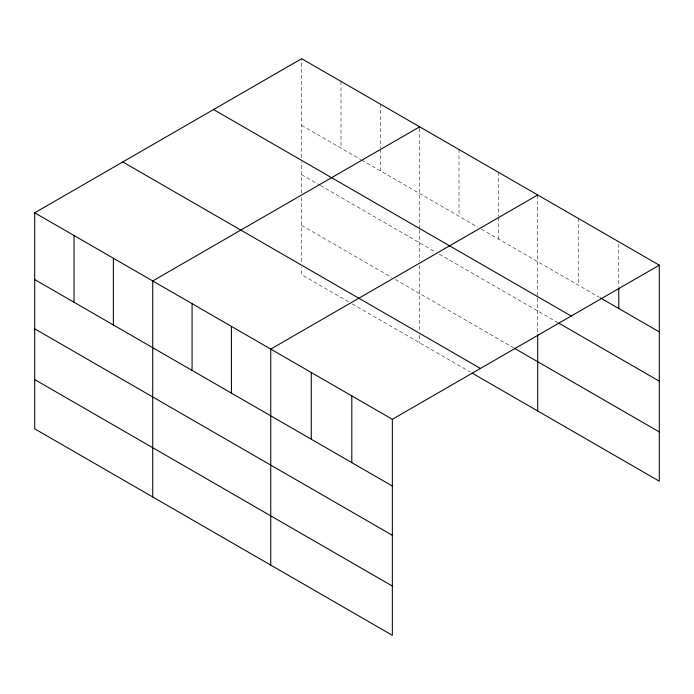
<?xml version="1.0" encoding="UTF-8"?>
<svg xmlns="http://www.w3.org/2000/svg" width="694" height="694" viewBox="0 0 694 694"><rect width="100%" height="100%" fill="white"/><g stroke="black" fill="none" stroke-linecap="round" stroke-linejoin="round"><path stroke-width="0.52" stroke-dasharray="3.47 2.6" d="M301.656 193.045L301.656 161.832M301.656 157.555L301.656 58.686M419.679 229.974L419.679 261.187M419.679 228.907L419.679 126.828M301.656 125.423L360.663 159.499M361.6 160.036L477.75 227.094M481.497 229.254L599.425 297.336M301.656 174.688L319.457 184.96M320.385 185.498L435.598 252.017M439.345 254.186L557.967 322.667M301.656 225.437L391.581 277.357M395.328 279.517L513.343 347.659M348.492 301.743L301.656 274.703L301.656 267.207M352.24 303.903L470.263 372.045M618.77 243.924L618.77 286.978M578.232 218.367L578.232 285.104M537.703 194.971L537.703 297.041M537.703 298.116L537.703 333.641M498.361 172.259L498.361 216.389M498.361 217.465L498.361 238.988M459.02 149.54L459.02 216.276M419.679 265.507L419.679 331.064M419.679 335.341L419.679 342.845M380.338 104.117L380.338 148.247M380.338 149.323L380.338 170.854M340.997 81.406L340.997 148.134M301.656 197.365L301.656 262.922"/><path stroke-width="1.04" d="M34.7 212.815L392.344 419.297L392.344 635.314L34.7 428.823L34.7 212.815L301.656 58.686L659.3 265.177L659.3 481.185L472.137 373.12M419.679 126.828L152.723 280.957L152.723 496.965M537.703 194.971L270.747 349.091L270.747 565.107M392.344 419.297L659.3 265.177M600.345 297.873L659.3 331.906M213.561 109.548L571.205 316.039M558.887 323.196L659.3 381.171M514.28 348.197L659.3 431.92M122.795 161.954L480.439 368.436M34.7 279.552L392.344 486.034M34.7 328.809L392.344 535.3M34.7 379.566L392.344 586.048M618.77 288.053L618.77 308.509M537.703 334.725L537.703 410.978M351.815 395.901L351.815 462.629M311.276 372.496L311.276 439.233M231.406 326.38L231.406 393.116M192.065 303.668L192.065 370.405M113.382 258.237L113.382 324.974M74.041 235.526L74.041 302.263"/></g></svg>
